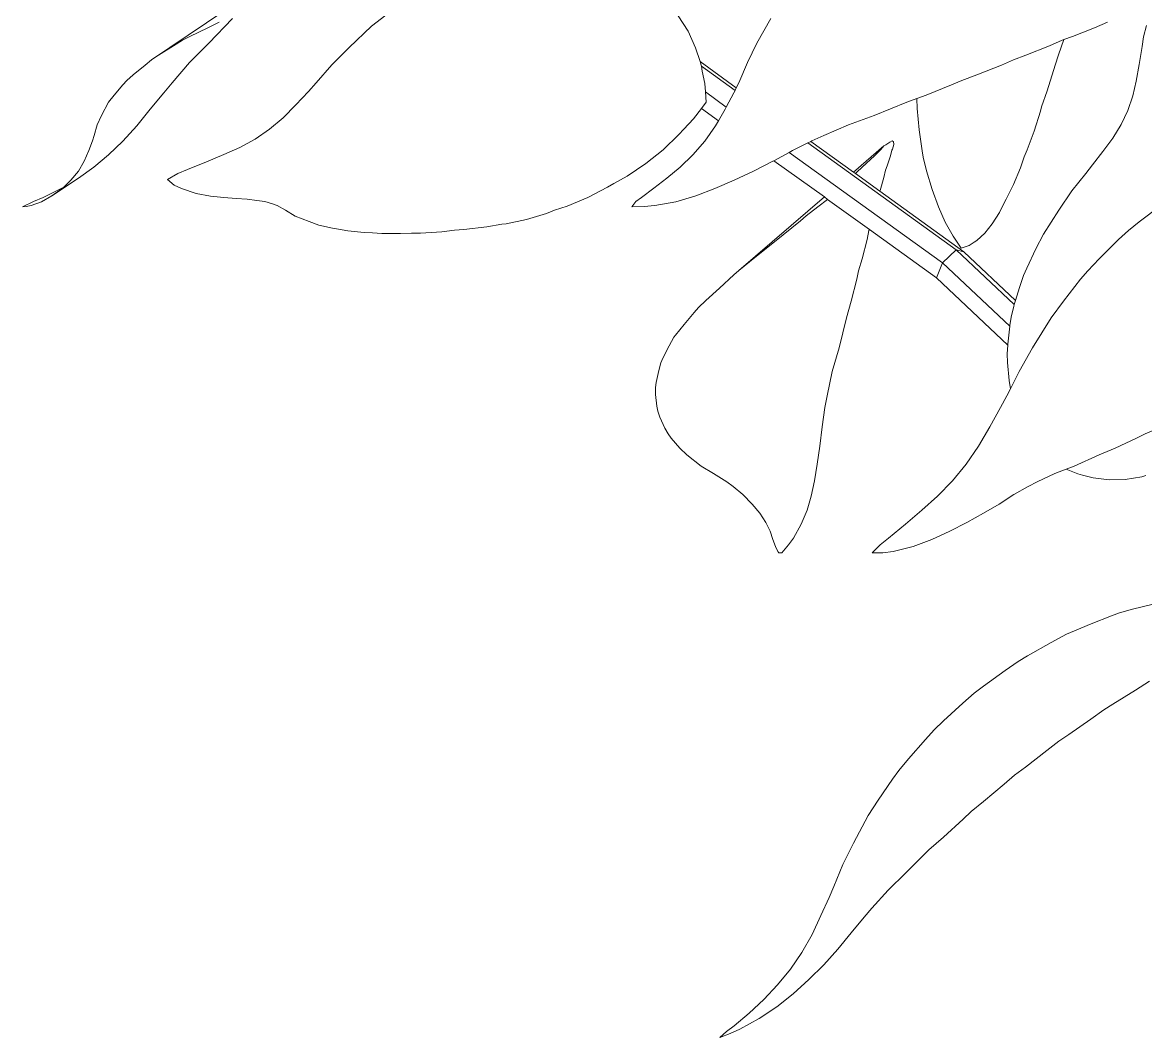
# Model space of a CAD drawing. Header units: metres. Extents: x 12.2 to 77.2, y 18.8 to 35.5.
# Drawn here: x 60.7667 to 61.0796, y 29.7664 to 30.0491 of the extents above; entities that cross this region are included whole.
import ezdxf

# ---------------------------------------------------------------- set-up
doc = ezdxf.new("R2010")
doc.units = ezdxf.units.M
doc.layers.add('0inne_gulv', color=7, linetype='Continuous', lineweight=13)

# ---------------------------------------------------------------- blocks, each defined once
blk = doc.blocks.new('One bedroom house rs')
for p, q in [((-9.75936, -1.94716), (-9.71368, -1.91639)), ((-9.73675, -1.93571), (-9.74342, -1.94257)), ((-9.69806, -1.93786), (-9.69408, -1.93477)), ((-9.6099, -1.93923), (-9.61261, -1.9349)), ((-9.58679, -1.93571), (-9.59069, -1.94257)), ((-9.74362, -1.9383), (-9.74863, -1.94073)), ((-9.74048, -1.93674), (-9.74362, -1.9383)), ((-9.70429, -1.94372), (-9.69806, -1.93786)), ((-9.6099, -1.93923), (-9.60777, -1.94383)), ((-9.49663, -1.9383), (-9.50281, -1.94073)), ((-9.49307, -1.93674), (-9.49663, -1.9383)), ((-9.48214, -1.93765), (-9.48301, -1.94077)), ((-9.75321, -1.9433), (-9.75073, -1.94174)), ((-9.74863, -1.94073), (-9.75073, -1.94174)), ((-9.74342, -1.94257), (-9.74874, -1.94794)), ((-9.59069, -1.94257), (-9.59329, -1.94794)), ((-9.5092, -1.9433), (-9.50566, -1.94174)), ((-9.50674, -1.94576), (-9.50519, -1.94157)), ((-9.50519, -1.94157), (-9.50566, -1.94174)), ((-9.50281, -1.94073), (-9.50519, -1.94157)), ((-9.48339, -1.94345), (-9.48301, -1.94077)), ((-9.75739, -1.94593), (-9.75321, -1.9433)), ((-9.70913, -1.94861), (-9.70429, -1.94372)), ((-9.60654, -1.9477), (-9.60777, -1.94383)), ((-9.51579, -1.94593), (-9.5092, -1.9433)), ((-9.50758, -1.94866), (-9.50674, -1.94576)), ((-9.48339, -1.94345), (-9.48421, -1.94852)), ((-9.76446, -1.95141), (-9.76114, -1.94864)), ((-9.76114, -1.94864), (-9.75936, -1.94716)), ((-9.75936, -1.94716), (-9.75739, -1.94593)), ((-9.7536, -1.95361), (-9.74874, -1.94794)), ((-9.7135, -1.95363), (-9.70913, -1.94861)), ((-9.60654, -1.9477), (-9.59644, -1.95498)), ((-9.60624, -1.94867), (-9.60654, -1.9477)), ((-9.60624, -1.94867), (-9.60618, -1.94894)), ((-9.5968, -1.95571), (-9.60618, -1.94894)), ((-9.60618, -1.94894), (-9.60592, -1.95037)), ((-9.59577, -1.95361), (-9.59329, -1.94794)), ((-9.52943, -1.95141), (-9.52254, -1.94864)), ((-9.52254, -1.94864), (-9.5192, -1.94716)), ((-9.5192, -1.94716), (-9.51579, -1.94593)), ((-9.50758, -1.94866), (-9.50985, -1.9558)), ((-9.48506, -1.95309), (-9.48421, -1.94852)), ((-9.76446, -1.95141), (-9.76626, -1.95295)), ((-9.60523, -1.95376), (-9.60592, -1.95037)), ((-9.52943, -1.95141), (-9.53365, -1.95295)), ((-9.76976, -1.95705), (-9.76735, -1.95419)), ((-9.76626, -1.95295), (-9.76735, -1.95419)), ((-9.75594, -1.95638), (-9.7536, -1.95361)), ((-9.71563, -1.95599), (-9.7135, -1.95363)), ((-9.60505, -1.95613), (-9.60523, -1.95376)), ((-9.5968, -1.95571), (-9.59644, -1.95498)), ((-9.59644, -1.95498), (-9.59577, -1.95361)), ((-9.54358, -1.95705), (-9.53646, -1.95419)), ((-9.53365, -1.95295), (-9.53646, -1.95419)), ((-9.48601, -1.95725), (-9.48506, -1.95309)), ((-9.77134, -1.95902), (-9.76976, -1.95705)), ((-9.75594, -1.95638), (-9.75969, -1.96092)), ((-9.71913, -1.9597), (-9.71563, -1.95599)), ((-9.59923, -1.96033), (-9.60505, -1.95613)), ((-9.60484, -1.95899), (-9.60505, -1.95613)), ((-9.59713, -1.95638), (-9.59923, -1.96033)), ((-9.59713, -1.95638), (-9.5968, -1.95571)), ((-9.54898, -1.95902), (-9.54618, -1.958)), ((-9.54618, -1.958), (-9.54358, -1.95705)), ((-9.54605, -1.96071), (-9.54618, -1.958)), ((-9.51141, -1.96028), (-9.50985, -1.9558)), ((-9.48601, -1.95725), (-9.48737, -1.96127)), ((-9.77329, -1.96269), (-9.77134, -1.95902)), ((-9.76342, -1.96556), (-9.75969, -1.96092)), ((-9.71913, -1.9597), (-9.72267, -1.96332)), ((-9.60616, -1.96072), (-9.60838, -1.96363)), ((-9.60484, -1.95899), (-9.60616, -1.96072)), ((-9.60142, -1.96414), (-9.60616, -1.96072)), ((-9.60142, -1.96414), (-9.59955, -1.96092)), ((-9.59923, -1.96033), (-9.59955, -1.96092)), ((-9.55804, -1.96269), (-9.54898, -1.95902)), ((-9.54605, -1.96071), (-9.54548, -1.96673)), ((-9.51348, -1.96705), (-9.51173, -1.96149)), ((-9.51173, -1.96149), (-9.51141, -1.96028)), ((-9.48737, -1.96127), (-9.48922, -1.96519)), ((-9.77445, -1.96525), (-9.77329, -1.96269)), ((-9.72647, -1.96652), (-9.72267, -1.96332)), ((-9.61107, -1.9665), (-9.60838, -1.96363)), ((-9.60225, -1.96556), (-9.60142, -1.96414)), ((-9.56519, -1.96525), (-9.55804, -1.96269)), ((-9.7753, -1.96822), (-9.77445, -1.96525)), ((-9.76731, -1.96982), (-9.76342, -1.96556)), ((-9.73051, -1.96928), (-9.72647, -1.96652)), ((-9.61242, -1.96803), (-9.61107, -1.9665)), ((-9.60524, -1.96982), (-9.60225, -1.96556)), ((-9.57206, -1.96822), (-9.56519, -1.96525)), ((-9.54548, -1.96673), (-9.54468, -1.9725)), ((-9.51348, -1.96705), (-9.51543, -1.97229)), ((-9.48922, -1.96519), (-9.49156, -1.96902)), ((-9.77685, -1.97248), (-9.77583, -1.96978)), ((-9.77583, -1.96978), (-9.7753, -1.96822)), ((-9.77131, -1.97367), (-9.76731, -1.96982)), ((-9.73051, -1.96928), (-9.73476, -1.9716)), ((-9.61683, -1.97222), (-9.61242, -1.96803)), ((-9.60852, -1.97367), (-9.60524, -1.96982)), ((-9.5808, -1.97248), (-9.57649, -1.97033)), ((-9.57649, -1.97033), (-9.57568, -1.96993)), ((-9.53518, -2.00009), (-9.57649, -1.97033)), ((-9.57568, -1.96993), (-9.57539, -1.96978)), ((-9.57568, -1.96993), (-9.56383, -1.97846)), ((-9.57539, -1.96978), (-9.57206, -1.96822)), ((-9.55483, -1.97082), (-9.55534, -1.97118)), ((-9.5537, -1.97009), (-9.55483, -1.97082)), ((-9.55303, -1.96977), (-9.5537, -1.97009)), ((-9.55303, -1.96977), (-9.5529, -1.96982)), ((-9.55295, -1.97205), (-9.55259, -1.97081)), ((-9.55268, -1.96998), (-9.5529, -1.96982)), ((-9.55259, -1.97081), (-9.55268, -1.96998)), ((-9.49156, -1.96902), (-9.49437, -1.97272)), ((-9.77685, -1.97248), (-9.77807, -1.97543)), ((-9.77542, -1.9771), (-9.77131, -1.97367)), ((-9.73925, -1.97357), (-9.74407, -1.97557)), ((-9.73476, -1.9716), (-9.73925, -1.97357)), ((-9.61683, -1.97222), (-9.62166, -1.97607)), ((-9.61207, -1.9771), (-9.60852, -1.97367)), ((-9.58169, -1.97296), (-9.58595, -1.97528)), ((-9.5808, -1.97248), (-9.58169, -1.97296)), ((-9.539, -2.00371), (-9.58169, -1.97296)), ((-9.56383, -1.97846), (-9.55534, -1.97118)), ((-9.56015, -1.97599), (-9.55796, -1.97389)), ((-9.55621, -1.97213), (-9.55796, -1.97389)), ((-9.55534, -1.97118), (-9.55621, -1.97213)), ((-9.55348, -1.97396), (-9.55438, -1.9767)), ((-9.55348, -1.97396), (-9.55312, -1.97239)), ((-9.55312, -1.97239), (-9.55295, -1.97205)), ((-9.54468, -1.9725), (-9.54435, -1.97427)), ((-9.51627, -1.97424), (-9.51543, -1.97229)), ((-9.49724, -1.97646), (-9.49437, -1.97272)), ((-9.77971, -1.97818), (-9.77807, -1.97543)), ((-9.77542, -1.9771), (-9.7797, -1.98013)), ((-9.74929, -1.9777), (-9.74407, -1.97557)), ((-9.62686, -1.97955), (-9.62166, -1.97607)), ((-9.61207, -1.9771), (-9.61579, -1.98013)), ((-9.59168, -1.97818), (-9.58624, -1.97543)), ((-9.58595, -1.97528), (-9.58624, -1.97543)), ((-9.57191, -1.98539), (-9.58595, -1.97528)), ((-9.56015, -1.97599), (-9.56275, -1.97842)), ((-9.55438, -1.9767), (-9.55486, -1.9779)), ((-9.54435, -1.97427), (-9.54342, -1.97806)), ((-9.5173, -1.97726), (-9.51627, -1.97424)), ((-9.49724, -1.97646), (-9.49907, -1.9788)), ((-9.78709, -1.98511), (-9.7797, -1.98013)), ((-9.78179, -1.98073), (-9.77971, -1.97818)), ((-9.75489, -1.98052), (-9.75199, -1.9788)), ((-9.74929, -1.9777), (-9.75199, -1.9788)), ((-9.63059, -1.98162), (-9.62686, -1.97955)), ((-9.61579, -1.98013), (-9.61939, -1.98292)), ((-9.59707, -1.98073), (-9.59168, -1.97818)), ((-9.56383, -1.97846), (-9.56326, -1.97888)), ((-9.56275, -1.97842), (-9.56326, -1.97888)), ((-9.56326, -1.97888), (-9.55644, -1.98379)), ((-9.55638, -1.98362), (-9.55532, -1.97995)), ((-9.55532, -1.97995), (-9.55486, -1.9779)), ((-9.54342, -1.97806), (-9.54185, -1.98328)), ((-9.5173, -1.97726), (-9.51919, -1.98187)), ((-9.49907, -1.9788), (-9.50297, -1.98369)), ((-9.7895, -1.98552), (-9.78436, -1.98292)), ((-9.78427, -1.98306), (-9.78709, -1.98511)), ((-9.78372, -1.98254), (-9.78436, -1.98292)), ((-9.78372, -1.98254), (-9.78427, -1.98306)), ((-9.78179, -1.98073), (-9.78372, -1.98254)), ((-9.75489, -1.98052), (-9.75304, -1.98208)), ((-9.75099, -1.98302), (-9.75304, -1.98208)), ((-9.75099, -1.98302), (-9.74688, -1.98439)), ((-9.63783, -1.98554), (-9.6323, -1.98268)), ((-9.6323, -1.98268), (-9.63059, -1.98162)), ((-9.62283, -1.98552), (-9.61939, -1.98292)), ((-9.6024, -1.98306), (-9.60771, -1.98511)), ((-9.59707, -1.98073), (-9.6024, -1.98306)), ((-9.54012, -1.98809), (-9.54185, -1.98328)), ((-9.52123, -1.98601), (-9.51919, -1.98187)), ((-9.7895, -1.98552), (-9.7922, -1.98668)), ((-9.78709, -1.98511), (-9.78997, -1.9867)), ((-9.74296, -1.98519), (-9.74688, -1.98439)), ((-9.73921, -1.98552), (-9.74296, -1.98519)), ((-9.73921, -1.98552), (-9.73577, -1.98577)), ((-9.73577, -1.98577), (-9.7327, -1.98604)), ((-9.7327, -1.98604), (-9.73002, -1.98635)), ((-9.73002, -1.98635), (-9.72774, -1.98669)), ((-9.64355, -1.98794), (-9.63783, -1.98554)), ((-9.62283, -1.98552), (-9.6244, -1.98668)), ((-9.60771, -1.98511), (-9.61326, -1.9867)), ((-9.59578, -2.00585), (-9.57191, -1.98539)), ((-9.571, -1.98605), (-9.57371, -1.98817)), ((-9.571, -1.98605), (-9.57191, -1.98539)), ((-9.55939, -1.99441), (-9.571, -1.98605)), ((-9.55638, -1.98362), (-9.55644, -1.98379)), ((-9.55644, -1.98379), (-9.53306, -2.00063)), ((-9.52123, -1.98601), (-9.52194, -1.98718)), ((-9.50659, -1.98904), (-9.50297, -1.98369)), ((-9.7953, -1.9881), (-9.7922, -1.98668)), ((-9.7953, -1.9881), (-9.79428, -1.98808)), ((-9.79288, -1.9878), (-9.79428, -1.98808)), ((-9.79288, -1.9878), (-9.78997, -1.9867)), ((-9.72562, -1.98727), (-9.72774, -1.98669)), ((-9.72562, -1.98727), (-9.72439, -1.98776)), ((-9.72439, -1.98776), (-9.72204, -1.98905)), ((-9.71929, -1.9907), (-9.72204, -1.98905)), ((-9.64929, -1.98996), (-9.64707, -1.98909)), ((-9.64355, -1.98794), (-9.64707, -1.98909)), ((-9.62554, -1.9881), (-9.6244, -1.98668)), ((-9.62554, -1.9881), (-9.62212, -1.98808)), ((-9.61914, -1.9878), (-9.62212, -1.98808)), ((-9.61914, -1.9878), (-9.61326, -1.9867)), ((-9.57371, -1.98817), (-9.57697, -1.99066)), ((-9.54012, -1.98809), (-9.53823, -1.99243)), ((-9.52515, -1.9929), (-9.52317, -1.98971)), ((-9.52317, -1.98971), (-9.52194, -1.98718)), ((-9.51088, -1.9957), (-9.50659, -1.98904)), ((-9.47818, -1.98775), (-9.48421, -1.9923)), ((-9.71542, -1.99226), (-9.71929, -1.9907)), ((-9.71273, -1.99321), (-9.71542, -1.99226)), ((-9.66173, -1.99297), (-9.66057, -1.99283)), ((-9.66057, -1.99283), (-9.65493, -1.99165)), ((-9.65493, -1.99165), (-9.64929, -1.98996)), ((-9.5786, -1.992), (-9.58337, -1.9959)), ((-9.5786, -1.992), (-9.57697, -1.99066)), ((-9.53823, -1.99243), (-9.53754, -1.99374)), ((-9.48421, -1.9923), (-9.48718, -1.9947)), ((-9.70891, -1.9941), (-9.71273, -1.99321)), ((-9.70891, -1.9941), (-9.7073, -1.99431)), ((-9.7073, -1.99431), (-9.70469, -1.99481)), ((-9.70469, -1.99481), (-9.70013, -1.99528)), ((-9.69778, -1.99533), (-9.70013, -1.99528)), ((-9.69521, -1.99554), (-9.69778, -1.99533)), ((-9.68996, -1.99559), (-9.69521, -1.99554)), ((-9.68695, -1.99542), (-9.68996, -1.99559)), ((-9.6844, -1.99542), (-9.68695, -1.99542)), ((-9.6844, -1.99542), (-9.67851, -1.99507)), ((-9.67851, -1.99507), (-9.67491, -1.99463)), ((-9.67237, -1.99447), (-9.67491, -1.99463)), ((-9.66592, -1.99372), (-9.67237, -1.99447)), ((-9.66592, -1.99372), (-9.66173, -1.99297)), ((-9.5881, -1.99972), (-9.58337, -1.9959)), ((-9.55949, -1.9947), (-9.56002, -1.99726)), ((-9.55939, -1.99441), (-9.55949, -1.9947)), ((-9.54071, -2.00787), (-9.55939, -1.99441)), ((-9.53754, -1.99374), (-9.53607, -1.99631)), ((-9.52945, -1.99749), (-9.52725, -1.9955)), ((-9.52515, -1.9929), (-9.52725, -1.9955)), ((-9.51299, -1.99982), (-9.51088, -1.9957)), ((-9.48718, -1.9947), (-9.48996, -1.99726)), ((-9.5614, -2.00261), (-9.56002, -1.99726)), ((-9.53377, -1.99963), (-9.53607, -1.99631)), ((-9.53377, -1.99963), (-9.53159, -1.99888)), ((-9.53159, -1.99888), (-9.53022, -1.99795)), ((-9.52945, -1.99749), (-9.53022, -1.99795)), ((-9.49539, -2.00261), (-9.48996, -1.99726)), ((-9.5881, -1.99972), (-9.59274, -2.00344)), ((-9.53518, -2.00009), (-9.539, -2.00371)), ((-9.53306, -2.00063), (-9.53518, -2.00009)), ((-9.51902, -2.01535), (-9.53518, -2.00009)), ((-9.53306, -2.00063), (-9.51868, -2.01421)), ((-9.51555, -2.00518), (-9.51299, -1.99982)), ((-9.59274, -2.00344), (-9.59578, -2.00585)), ((-9.56239, -2.00592), (-9.5614, -2.00261)), ((-9.539, -2.00371), (-9.54071, -2.00787)), ((-9.52028, -2.02138), (-9.539, -2.00371)), ((-9.51555, -2.00518), (-9.51647, -2.00726)), ((-9.49854, -2.00592), (-9.49539, -2.00261)), ((-9.59714, -2.00709), (-9.60114, -2.01075)), ((-9.59714, -2.00709), (-9.59578, -2.00585)), ((-9.56288, -2.0083), (-9.56441, -2.01437)), ((-9.56288, -2.0083), (-9.56239, -2.00592)), ((-9.52084, -2.02662), (-9.54071, -2.00787)), ((-9.51647, -2.00726), (-9.51758, -2.01055)), ((-9.50054, -2.0083), (-9.50533, -2.01437)), ((-9.50054, -2.0083), (-9.49854, -2.00592)), ((-9.60489, -2.01422), (-9.60114, -2.01075)), ((-9.51758, -2.01055), (-9.51868, -2.01421)), ((-9.60489, -2.01422), (-9.60697, -2.01617)), ((-9.56441, -2.01437), (-9.56576, -2.01901)), ((-9.51868, -2.01421), (-9.51902, -2.01535)), ((-9.50533, -2.01437), (-9.50875, -2.01901)), ((-9.611, -2.02086), (-9.60821, -2.01757)), ((-9.60697, -2.01617), (-9.60821, -2.01757)), ((-9.51982, -2.01839), (-9.51917, -2.01586)), ((-9.51902, -2.01535), (-9.51917, -2.01586)), ((-9.611, -2.02086), (-9.61341, -2.02387)), ((-9.56576, -2.01901), (-9.56779, -2.02737)), ((-9.52025, -2.02112), (-9.51982, -2.01839)), ((-9.50875, -2.01901), (-9.51392, -2.02737)), ((-9.61341, -2.02387), (-9.61383, -2.02443)), ((-9.52082, -2.02633), (-9.52028, -2.02138)), ((-9.52028, -2.02138), (-9.52025, -2.02112)), ((-9.61688, -2.03027), (-9.61515, -2.02681)), ((-9.61383, -2.02443), (-9.61515, -2.02681)), ((-9.52098, -2.0291), (-9.52084, -2.02662)), ((-9.52084, -2.02662), (-9.52082, -2.02633)), ((-9.61688, -2.03027), (-9.61746, -2.03155)), ((-9.56779, -2.02737), (-9.56971, -2.03399)), ((-9.52091, -2.03144), (-9.52098, -2.0291)), ((-9.51392, -2.02737), (-9.51769, -2.03399)), ((-9.61746, -2.03155), (-9.61806, -2.03372)), ((-9.52091, -2.03144), (-9.52045, -2.03648)), ((-9.61806, -2.03372), (-9.61876, -2.03708)), ((-9.57115, -2.04076), (-9.56971, -2.03399)), ((-9.52045, -2.03648), (-9.52009, -2.03877)), ((-9.52009, -2.03877), (-9.51769, -2.03399)), ((-9.61876, -2.03708), (-9.61894, -2.03845)), ((-9.61892, -2.0404), (-9.61894, -2.03845)), ((-9.52109, -2.04076), (-9.52009, -2.03877)), ((-9.61859, -2.04361), (-9.61892, -2.0404)), ((-9.57175, -2.04404), (-9.57115, -2.04076)), ((-9.52283, -2.04404), (-9.52109, -2.04076)), ((-9.61827, -2.04508), (-9.61859, -2.04361)), ((-9.61774, -2.04673), (-9.61827, -2.04508)), ((-9.57175, -2.04404), (-9.57256, -2.04936)), ((-9.52283, -2.04404), (-9.5258, -2.04936)), ((-9.61638, -2.04974), (-9.61774, -2.04673)), ((-9.61638, -2.04974), (-9.6154, -2.05135)), ((-9.6154, -2.05135), (-9.61457, -2.05259)), ((-9.57317, -2.05474), (-9.57256, -2.04936)), ((-9.52894, -2.05474), (-9.5258, -2.04936)), ((-9.48256, -2.05135), (-9.48496, -2.05259)), ((-9.47882, -2.04974), (-9.48256, -2.05135)), ((-9.61222, -2.05535), (-9.61457, -2.05259)), ((-9.61027, -2.05716), (-9.61222, -2.05535)), ((-9.57389, -2.05978), (-9.57317, -2.05474)), ((-9.53243, -2.05978), (-9.52894, -2.05474)), ((-9.49533, -2.05716), (-9.49091, -2.05535)), ((-9.49091, -2.05535), (-9.48496, -2.05259)), ((-9.60623, -2.06031), (-9.61027, -2.05716)), ((-9.50233, -2.06031), (-9.49533, -2.05716)), ((-9.60279, -2.06235), (-9.60623, -2.06031)), ((-9.57471, -2.06444), (-9.57389, -2.05978)), ((-9.53626, -2.06444), (-9.53243, -2.05978)), ((-9.50772, -2.06235), (-9.50459, -2.06117)), ((-9.50459, -2.06117), (-9.50233, -2.06031)), ((-9.50459, -2.06117), (-9.50127, -2.06252)), ((-9.59908, -2.06469), (-9.60279, -2.06235)), ((-9.59734, -2.06598), (-9.59908, -2.06469)), ((-9.57562, -2.06871), (-9.57471, -2.06444)), ((-9.5404, -2.06871), (-9.53626, -2.06444)), ((-9.51512, -2.06598), (-9.51267, -2.06469)), ((-9.51267, -2.06469), (-9.50772, -2.06235)), ((-9.50127, -2.06252), (-9.49997, -2.06282)), ((-9.49997, -2.06282), (-9.49706, -2.0636)), ((-9.49706, -2.0636), (-9.49262, -2.06413)), ((-9.48809, -2.06403), (-9.49262, -2.06413)), ((-9.48809, -2.06403), (-9.4835, -2.06331)), ((-9.4835, -2.06331), (-9.48233, -2.06297)), ((-9.59464, -2.06829), (-9.59734, -2.06598)), ((-9.51915, -2.06829), (-9.51512, -2.06598)), ((-9.59464, -2.06829), (-9.59202, -2.07089)), ((-9.58986, -2.07346), (-9.59202, -2.07089)), ((-9.57562, -2.06871), (-9.57673, -2.07265)), ((-9.5404, -2.06871), (-9.54481, -2.07265)), ((-9.52762, -2.07346), (-9.52326, -2.07089)), ((-9.51915, -2.06829), (-9.52326, -2.07089)), ((-9.58819, -2.076), (-9.58986, -2.07346)), ((-9.57673, -2.07265), (-9.57834, -2.07651)), ((-9.54481, -2.07265), (-9.54936, -2.07651)), ((-9.5322, -2.076), (-9.52762, -2.07346)), ((-9.58819, -2.076), (-9.58702, -2.07847)), ((-9.58053, -2.08037), (-9.57834, -2.07651)), ((-9.55407, -2.08037), (-9.54936, -2.07651)), ((-9.5322, -2.076), (-9.53697, -2.07847)), ((-9.58702, -2.07847), (-9.58624, -2.0808)), ((-9.58053, -2.08037), (-9.58188, -2.08223)), ((-9.55407, -2.08037), (-9.55641, -2.08223)), ((-9.53697, -2.07847), (-9.54194, -2.0808)), ((-9.58624, -2.0808), (-9.58555, -2.0827)), ((-9.58489, -2.0841), (-9.58555, -2.0827)), ((-9.58374, -2.08452), (-9.58188, -2.08223)), ((-9.55859, -2.08452), (-9.55641, -2.08223)), ((-9.55276, -2.0841), (-9.54719, -2.0827)), ((-9.54194, -2.0808), (-9.54719, -2.0827)), ((-9.58489, -2.0841), (-9.58457, -2.08453)), ((-9.58374, -2.08452), (-9.58457, -2.08453)), ((-9.55859, -2.08452), (-9.5556, -2.08453)), ((-9.55276, -2.0841), (-9.5556, -2.08453)), ((-9.48611, -2.10021), (-9.48035, -2.09874)), ((-9.49761, -2.10423), (-9.49191, -2.10201)), ((-9.48966, -2.1012), (-9.49191, -2.10201)), ((-9.48611, -2.10021), (-9.48966, -2.1012)), ((-9.49761, -2.10423), (-9.50331, -2.10663)), ((-9.50449, -2.10715), (-9.50876, -2.10948)), ((-9.50331, -2.10663), (-9.50449, -2.10715)), ((-9.51531, -2.1132), (-9.50876, -2.10948)), ((-9.5179, -2.11472), (-9.52158, -2.1173)), ((-9.51531, -2.1132), (-9.5179, -2.11472)), ((-9.52158, -2.1173), (-9.5276, -2.12166)), ((-9.48528, -2.12275), (-9.48138, -2.12022)), ((-9.5333, -2.12634), (-9.53021, -2.12361)), ((-9.5276, -2.12166), (-9.53021, -2.12361)), ((-9.48528, -2.12275), (-9.49152, -2.12665)), ((-9.53871, -2.13128), (-9.5333, -2.12634)), ((-9.49152, -2.12665), (-9.49407, -2.12819)), ((-9.4977, -2.1308), (-9.49407, -2.12819)), ((-9.54135, -2.13377), (-9.53871, -2.13128)), ((-9.50385, -2.13508), (-9.4977, -2.1308)), ((-9.5485, -2.1419), (-9.54378, -2.13647)), ((-9.54378, -2.13647), (-9.54135, -2.13377)), ((-9.50385, -2.13508), (-9.50662, -2.13694)), ((-9.50992, -2.13956), (-9.51592, -2.14416)), ((-9.50662, -2.13694), (-9.50992, -2.13956)), ((-9.5485, -2.1419), (-9.55121, -2.14514)), ((-9.55121, -2.14514), (-9.5529, -2.1475)), ((-9.51592, -2.14416), (-9.51897, -2.14642)), ((-9.55689, -2.15334), (-9.5529, -2.1475)), ((-9.52757, -2.15373), (-9.5218, -2.14889)), ((-9.51897, -2.14642), (-9.5218, -2.14889)), ((-9.55972, -2.15766), (-9.55689, -2.15334)), ((-9.53104, -2.15655), (-9.52757, -2.15373)), ((-9.56382, -2.16538), (-9.55972, -2.15766)), ((-9.53322, -2.15862), (-9.53869, -2.16363)), ((-9.53322, -2.15862), (-9.53104, -2.15655)), ((-9.53869, -2.16363), (-9.54278, -2.16723)), ((-9.56676, -2.17127), (-9.56382, -2.16538)), ((-9.54278, -2.16723), (-9.54919, -2.17365)), ((-9.56929, -2.17741), (-9.56676, -2.17127)), ((-9.54919, -2.17365), (-9.55416, -2.17839)), ((-9.57062, -2.18047), (-9.56929, -2.17741)), ((-9.5729, -2.18553), (-9.57062, -2.18047)), ((-9.55866, -2.18342), (-9.55416, -2.17839)), ((-9.56087, -2.18598), (-9.55866, -2.18342)), ((-9.5729, -2.18553), (-9.57534, -2.19078)), ((-9.56087, -2.18598), (-9.56449, -2.19028)), ((-9.57816, -2.19576), (-9.57534, -2.19078)), ((-9.56816, -2.19483), (-9.56449, -2.19028)), ((-9.58137, -2.20044), (-9.57816, -2.19576)), ((-9.57208, -2.19919), (-9.56816, -2.19483)), ((-9.57624, -2.20335), (-9.57208, -2.19919)), ((-9.58137, -2.20044), (-9.58494, -2.20482)), ((-9.58494, -2.20482), (-9.58882, -2.20887)), ((-9.58061, -2.20727), (-9.57624, -2.20335)), ((-9.58061, -2.20727), (-9.5852, -2.21092)), ((-9.58882, -2.20887), (-9.59286, -2.21265)), ((-9.5852, -2.21092), (-9.59011, -2.2142)), ((-9.59708, -2.21619), (-9.59286, -2.21265)), ((-9.59542, -2.21713), (-9.59011, -2.2142)), ((-9.60108, -2.21948), (-9.59918, -2.21778)), ((-9.59708, -2.21619), (-9.59918, -2.21778)), ((-9.59542, -2.21713), (-9.59816, -2.21836)), ((-9.60108, -2.21948), (-9.59816, -2.21836))]:
    blk.add_line(p, q)

msp = doc.modelspace()

# ---------------------------------------------------------------- block references
at = {"layer": '0inne_gulv'}
msp.add_blockref('One bedroom house rs', (70.562, 31.98587), dxfattribs=at)

doc.saveas('drawing.dxf')
